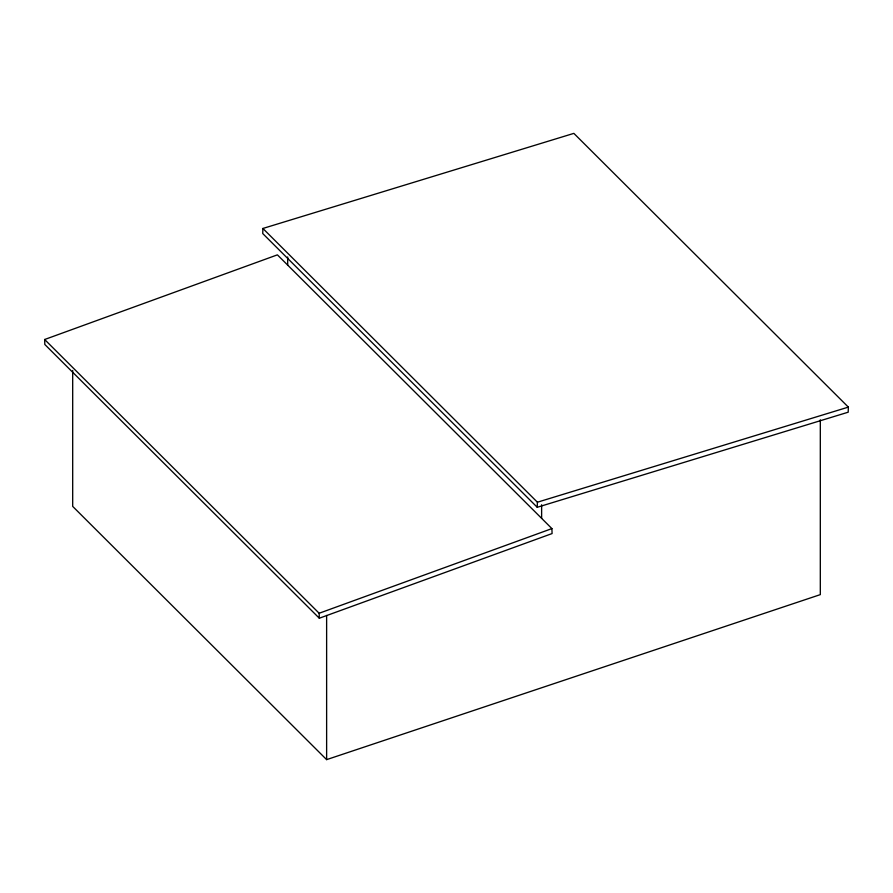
<?xml version="1.0" encoding="UTF-8"?>
<svg xmlns="http://www.w3.org/2000/svg" width="893" height="893" viewBox="0 0 893 893"><rect width="100%" height="100%" fill="white"/><g stroke="black" fill="none" stroke-linecap="round" stroke-linejoin="round"><path stroke-width="1.34" d="M262.899 228.463L262.732 233.542L537.24 507.28L848.194 412.198L848.35 407.119L573.853 133.37L262.899 228.463L537.396 502.212L537.24 507.28M44.65 339.507L277.399 254.851L551.907 528.6L552.075 533.567L319.314 618.224L44.817 344.475L44.65 339.507L319.147 613.257L319.314 618.224M319.147 613.257L551.907 528.6M72.69 370.517L72.69 506.387L326.626 759.63L820.31 594.626L820.31 419.81M537.396 502.212L848.35 407.119M541.627 504.768L541.627 518.353M326.626 615.444L326.626 759.63M287.68 256.961L287.68 265.109"/></g></svg>
